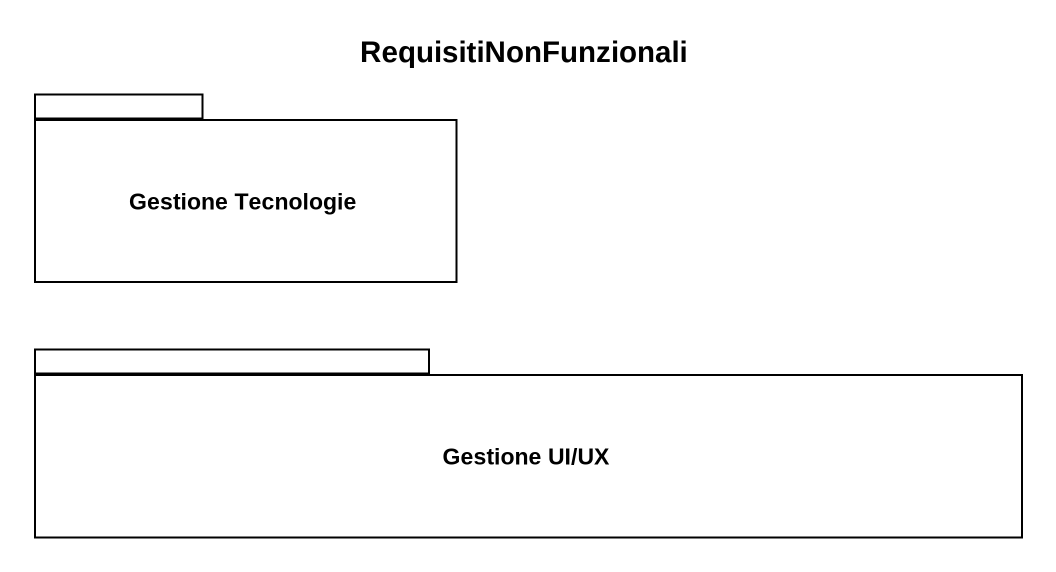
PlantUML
@startuml
title RequisitiNonFunzionali
package "Gestione Tecnologie" as Gestione_Tecnologie {
}
package "Gestione UI/UX" as Gestione_UI_UX {
}
@enduml
